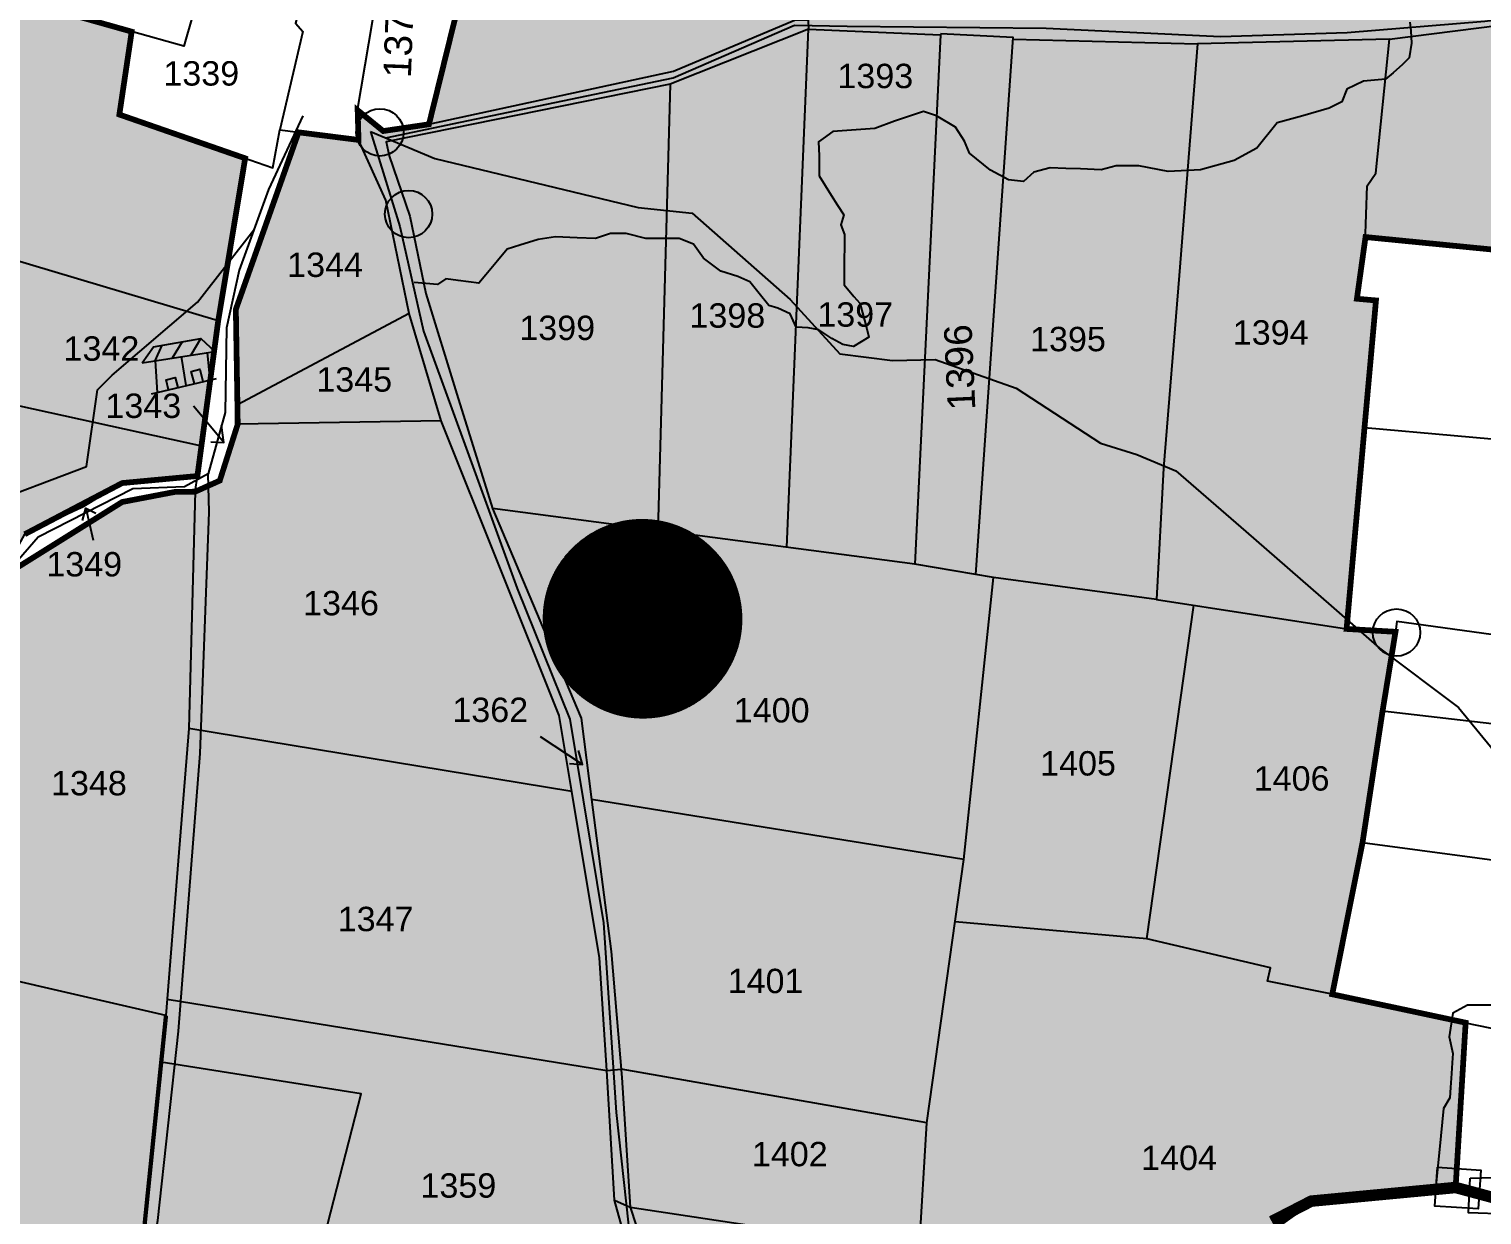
# Model space of a CAD drawing. Header units: millimetres. Extents: x 191342 to 235284, y 1600297 to 1616674.
# Drawn here: x 197762 to 198775, y 1605403 to 1606229 of the extents above; entities that cross this region are included whole.
import ezdxf
from ezdxf.enums import TextEntityAlignment as Align

# ---------------------------------------------------------------- set-up
doc = ezdxf.new("R2010")
doc.units = ezdxf.units.MM
doc.header["$LTSCALE"] = 15
doc.linetypes.add('HIDDEN2', pattern=[0.1875, 0.125, -0.0625])
for name, color, linetype in [('BOUNDRY STONES', 240, 'Continuous'), ('PLOTS', 7, 'Continuous'), ('PLOTS NO', 7, 'Continuous'), ('ROADS', 1, 'Continuous'), ('STREAMS', 4, 'Continuous'), ('text2', 7, 'Continuous'), ('VILLAGE', 7, 'Continuous'), ('VILLAGE BOUNDRY', 5, 'Continuous'), ('WUA-10', 3, 'Continuous')]:
    doc.layers.add(name, color=color, linetype=linetype)
doc.styles.get("Standard").update_dxf_attribs({"font": 'arial.ttf'})

msp = doc.modelspace()

# ---------------------------------------------------------------- hatches: boundary and pattern name
at = {"layer": 'PLOTS NO', "true_color": 0xc7c8ca}
h = msp.add_hatch(color=9, dxfattribs=at)
h.dxf.hatch_style = 1
h.paths.add_polyline_path([(197576.5, 1605380.2), (197501.2, 1605390.1), (197465.1, 1605398.2), (197370.8, 1605444.7), (197345.7, 1605502.5), (197364.1, 1605593.9), (197358.4, 1605596.2), (197322.5, 1605610.4), (197331.4, 1605641.5), (197216.2, 1605754.3), (197126.7, 1605824.2), (197156.2, 1606044.7), (197160.3, 1606081.5), (197381.5, 1606349.3), (197461.6, 1606455.7), (197525.7, 1606663.1), (197626.5, 1606880.8), (197644.8, 1606872.9), (197853.8, 1606892.5), (198049.7, 1606910.1), (198056.7, 1606796.5), (198096.8, 1606795.7), (198107.8, 1606845.5), (198178.9, 1606839.2), (198356, 1606824.9), (198636.8, 1606803.1), (198638.4, 1606790.3), (198575.7, 1606753), (198444.1, 1606672.3), (198379.2, 1606641.3), (198340.1, 1606620.4), (198280, 1606595.5), (198215.5, 1606573.9), (198191.9, 1606566), (198179.9, 1606558.8), (198131.8, 1606547.7), (198075.5, 1606528.2), (197993.6, 1606503.2), (197933.8, 1606485.6), (197896.8, 1606475.9), (197881.5, 1606468.2), (197857, 1606439.6), (197833.8, 1606393.6), (197807.8, 1606351.4), (197812.7, 1606348.7), (197804.4, 1606308.8), (197797.4, 1606237.9), (197833.9, 1606227.6), (197825.3, 1606169.8), (197913, 1606139.3), (197894.2, 1606026), (197882.5, 1605938.8), (197879.7, 1605917.8), (197827.3, 1605912.9), (197759.3, 1605877.2), (197747.1, 1605855.3), (197722.8, 1605752.4), (197673.3, 1605607.8), (197627.1, 1605492), (197591.8, 1605403.4), (197589.9, 1605400.5)])
at = {"layer": 'PLOTS NO', "true_color": 0x7aafdf}
h = msp.add_hatch(dxfattribs=at)
h.set_pattern_fill('ANSI31', color=143)
h.set_pattern_definition([(45, (0, 0), (-0.088388347648, 0.088388347648), [])])
h.paths.add_polyline_path([(197585.9, 1605376.7), (197603.5, 1605405.1), (197675.3, 1605583.8), (197736, 1605753.4), (197754.3, 1605854.1), (197827.3, 1605899.7), (197863.9, 1605906.7), (197878.2, 1605906.9), (197895.3, 1605914.6), (197907.8, 1605953.9), (197907.6, 1605967.4), (197906.5, 1606034), (197950.2, 1606157.4), (197992, 1606152.1), (197991.4, 1606172.8), (198009.2, 1606158.3), (198041.1, 1606163), (198068.6, 1606274.5), (198068.5, 1606405.8), (198073.1, 1606435.5), (198094.7, 1606439), (198107, 1606514.1), (198107.8, 1606519), (198111.7, 1606524.4), (198169.4, 1606540.1), (198230.1, 1606558.7), (198261, 1606570.5), (198346.7, 1606605.7), (198485.7, 1606674.5), (198647.1, 1606774.3), (198673.8, 1606801), (198698, 1606798.7), (198706.8, 1606740.7), (198715.6, 1606682.6), (198727.5, 1606635.9), (198753.3, 1606597.8), (198897, 1606584.1), (198900.2, 1606584.1), (198902.8, 1606591.6), (198917.7, 1606601.4), (198949.6, 1606617.5), (198954.5, 1606630.1), (198991.9, 1606661.4), (199016.2, 1606674.5), (199040.3, 1606671.4), (199064.3, 1606657.9), (199109.5, 1606654.2), (199127.3, 1606648.5), (199131.1, 1606639.5), (199139.4, 1606633), (199162.7, 1606633.1), (199185.3, 1606630.8), (199205, 1606621.8), (199221, 1606623.4), (199231.7, 1606616), (199244.8, 1606612.8), (199273.4, 1606614.6), (199309.7, 1606614.2), (199326.1, 1606621.8), (199352.6, 1606620.5), (199376.3, 1606605), (199410.6, 1606599.5), (199424.7, 1606595.3), (199413.8, 1606545.9), (199408.6, 1606504), (199390.9, 1606431.8), (199381.9, 1606431.9), (199367.7, 1606405.6), (199364.3, 1606397.4), (199346.3, 1606384.2), (199330.5, 1606368.7), (199318.4, 1606356.4), (199291.5, 1606347.5), (199279.6, 1606336.5), (199256.5, 1606328.5), (199242.7, 1606330.1), (199231.9, 1606329.7), (199212.6, 1606341), (199187.5, 1606339.5), (199157.9, 1606438.7), (199100.1, 1606447.5), (198983.5, 1606468.8), (198962.5, 1606471.2), (198864.7, 1606478.7), (198855.6, 1606469.4), (198882.3, 1606367), (198920.4, 1606260.3), (198919.9, 1606256.2), (198924.9, 1606249.8), (199002.7, 1606050.8), (198925.4, 1606061.5), (198829.8, 1606070), (198809.6, 1606073), (198693.9, 1606084.4), (198687.9, 1606041.4), (198701.2, 1606040.2), (198693.2, 1605951.5), (198680.7, 1605811.2), (198714.8, 1605809.2), (198705.8, 1605754), (198691.8, 1605662.1), (198670.7, 1605556.5), (198763.7, 1605536.7), (198756.7, 1605421.8), (198656.1, 1605412.3), (198611.7, 1605380.8), (198574.4, 1605375.1), (198513.1, 1605322.5), (198371.9, 1605207.6), (198259.8, 1605124.1), (198239.4, 1605113.9), (198211.5, 1605211.8), (198070.2, 1605239.5), (198009.9, 1605249.5), (197828, 1605287), (197834.7, 1605315.1), (197739, 1605330.3)])
at = {"layer": 'text2'}
h = msp.add_hatch(dxfattribs=at)
h.set_pattern_fill('ANSI31', color=5)
h.set_pattern_definition([(45, (7326.66485, -6860.16675), (-0.088388347648, 0.088388347648), [])])
edge = h.paths.add_edge_path()
edge.add_arc((198190.1, 1605818.4), 69.1, 0, 360)
h.paths.add_polyline_path([(198111.4, 1605787.4), (198268.8, 1605787.4), (198268.8, 1605849.5), (198111.4, 1605849.5)], flags=9)

# ---------------------------------------------------------------- linework, layer by layer
at = {"layer": 'BOUNDRY STONES', "color": 1}
for points in [[(198744.1, 1605436), (198774.3, 1605434), (198772.5, 1605406.9), (198742.3, 1605408.9)], [(198766.8, 1605428.2), (198791.5, 1605428.9), (198792.3, 1605403.2), (198765.8, 1605404.2)]]:
    msp.add_lwpolyline(points, close=True, dxfattribs=at)
for centre in [(198006.9, 1606157.4), (198026.9, 1606100.4), (198715.5, 1605808.7)]:
    msp.add_circle(centre, 16.5, dxfattribs=at)
at = {"layer": 'PLOTS'}
for points in [[(197882.7, 1606261.5), (197950.6, 1606243.1), (197948, 1606233.5), (197953.1, 1606227.8), (197937.2, 1606159.1), (197992, 1606152.1), (197991.4, 1606172.8), (198004.6, 1606251.3), (198027, 1606286), (198068.6, 1606274.5), (198068.5, 1606405.8), (197970.2, 1606421), (198021.6, 1606373.2), (198027, 1606286)], [(197912.4, 1606405.8), (197856.6, 1606332.5), (197854.2, 1606262.5), (197882.7, 1606261.5), (197870.3, 1606217.4), (197797.4, 1606237.9), (197804.4, 1606308.8), (197812.7, 1606348.7), (197856.6, 1606332.5)], [(198068.6, 1606274.5), (198041.1, 1606163), (198009.2, 1606158.3), (197991.4, 1606172.8)], [(198710.7, 1606222.3), (198924.9, 1606249.8), (198975, 1606120.6), (199002.7, 1606050.8), (198925.4, 1606061.5), (198693.9, 1606084.4)], [(198041.1, 1606163), (198211.5, 1606200), (198296, 1606235.5), (198305.5, 1606235.8), (198305.7, 1606229.3), (198209.2, 1606191), (198011.3, 1606150.8), (198013.3, 1606141.1), (198027.7, 1606099), (198038.9, 1606045.1), (198060.6, 1605974.8), (198085.3, 1605895.1), (198125.3, 1605800.5), (198147.1, 1605749), (198154.3, 1605692.4), (198168, 1605586.4), (198175.5, 1605498.4), (198181.3, 1605408.1), (198206, 1605332.9), (198208, 1605238.5), (198212.1, 1605206.9), (198246.6, 1605099.3)], [(197833.9, 1606227.6), (197825.3, 1606169.8), (197932.2, 1606132.6), (197937.2, 1606159.1)], [(198290.6, 1605868.1), (198305.7, 1606229.3), (198397.6, 1606225.4), (198379.7, 1605856.3)], [(198422.3, 1605849.1), (198448.3, 1606223.5), (198397.7, 1606226)], [(198448.3, 1606222.4), (198576.9, 1606219.1), (198563.9, 1606057.6), (198553.1, 1605923.3), (198548.2, 1605831.8), (198434.6, 1605847)], [(198548.2, 1605831.8), (198680.7, 1605811.2), (198701.2, 1606040.2), (198687.9, 1606041.4), (198693.7, 1606080.2), (198695.1, 1606120.2), (198701.2, 1606128.9), (198710.7, 1606222.3), (198576.9, 1606219.1)], [(198209.2, 1606191), (198200.6, 1605879.9)], [(197950.2, 1606157.4), (197906.5, 1606034), (197907.6, 1605967.4), (197907.8, 1605953.9), (197895.3, 1605914.6), (197878.2, 1605906.9), (197879.7, 1605917.8), (197894.2, 1606026), (197913, 1606139.3)], [(198027.2, 1606031.2), (198011, 1606110.2), (197992, 1606152.1)], [(197894.2, 1606026), (197747.1, 1606070), (197722.7, 1605974), (197882.5, 1605938.8)], [(199002.7, 1606050.8), (199045.6, 1605914.8), (198880.7, 1605934.7), (198693.2, 1605951.5)], [(198049.7, 1605956.2), (198027.2, 1606031.2), (197907.6, 1605967.4)], [(198140.7, 1605697.9), (198131.9, 1605750.8), (198049.7, 1605956.2), (197907.8, 1605953.9)], [(197879.7, 1605917.8), (197827.3, 1605912.9), (197799.2, 1605895.8), (197759.3, 1605877.2), (197747.1, 1605855.3), (197723, 1605752.7), (197673.3, 1605607.8), (197627.1, 1605492), (197591.8, 1605403.4), (197526.1, 1605301.3), (197509.2, 1605290.9), (197442.3, 1605158.9), (197394.3, 1605056), (197400.9, 1605036.2), (197371.7, 1604926.8), (197367.1, 1604928), (197324.1, 1605004.8), (197233.9, 1605020.6), (197270.5, 1605118.2), (197194.1, 1605142.5), (197217.3, 1605197.1), (197055.3, 1605238.9)], [(199045.6, 1605914.8), (199070.7, 1605848.5), (199113.5, 1605761.4), (198889.3, 1605792.5), (198715.8, 1605816.5), (198714.8, 1605809.2), (198680.7, 1605811.2)], [(197376.5, 1604913.8), (197402.3, 1604971.4), (197414.6, 1605036.9), (197404.1, 1605051.1), (197457.1, 1605158.5), (197495.9, 1605237.1), (197519.1, 1605284.1), (197529, 1605284.4), (197585.9, 1605376.7), (197603.5, 1605405.1), (197646.6, 1605509.4), (197689.3, 1605620), (197723.5, 1605717.6), (197736, 1605753.4), (197754.3, 1605854.1), (197758.9, 1605858.4), (197827.3, 1605899.7), (197863.9, 1605906.7), (197878.2, 1605906.9)], [(197878.2, 1605906.9), (197873.8, 1605741.7), (197866.4, 1605649.6), (197857.8, 1605541.6), (197675.3, 1605583.8)], [(198413.9, 1605650.5), (198434.6, 1605847), (198379.7, 1605856.3), (198085.3, 1605895.1)], [(198541.5, 1605595.1), (198574.2, 1605827.8)], [(198714.8, 1605809.2), (198705.8, 1605754), (199024.5, 1605717.1), (199141.2, 1605703.6), (199113.5, 1605761.4)], [(199141.2, 1605703.6), (199200.8, 1605593.9), (198691.8, 1605662.1), (198705.8, 1605754)], [(197858.7, 1605553), (198165, 1605503.4), (198160, 1605581.9), (198140.7, 1605697.9), (197873.8, 1605741.7)], [(198388.2, 1605466.8), (198413.9, 1605650.5), (198154.3, 1605692.4)], [(198691.8, 1605662.1), (198670.7, 1605556.5), (198625.5, 1605565.6), (198627.7, 1605574.9), (198541.5, 1605595.1), (198407.9, 1605607)], [(198670.7, 1605556.5), (198763.7, 1605536.7), (198756.7, 1605421.8)], [(198763.7, 1605536.7), (198924.4, 1605503.5), (199143.5, 1605447), (199114.4, 1605319.3)], [(198009.9, 1605249.5), (198070.2, 1605239.5), (198096.3, 1605347.3), (197964, 1605371.4), (197993.8, 1605487), (197854.5, 1605509.1)], [(198165, 1605503.4), (198175, 1605504.2)], [(198239.4, 1605091), (198201.3, 1605214.2), (198197.9, 1605255.8), (198191, 1605338.4), (198170.4, 1605412.9), (198165, 1605503.4)], [(198382.8, 1605377.6), (198388.2, 1605466.8), (198175, 1605504.2)], [(198170.4, 1605412.9), (198181.3, 1605408.1), (198382.8, 1605377.6), (198371.6, 1605179.7)]]:
    msp.add_lwpolyline(points, dxfattribs=at)
at = {"layer": 'PLOTS', "const_width": 3}
msp.add_lwpolyline([(197857.8, 1605541.6), (197844.6, 1605412.7), (197834.7, 1605315.1), (197739, 1605330.3), (197585.9, 1605376.7)], dxfattribs=at)
at = {"layer": 'PLOTS NO'}
for points in [[(197898.1, 1605941.1), (197876.9, 1605966.6)], [(197889, 1605941.7), (197898.1, 1605941.1), (197896.5, 1605953)], [(197799.6, 1605886.9), (197801.9, 1605895.3), (197808.8, 1605891.8)], [(197801.9, 1605895.3), (197807.1, 1605873)], [(198148.2, 1605716.8), (198118.8, 1605736)], [(198139.1, 1605717.3), (198148.2, 1605716.8), (198145.4, 1605726.4)]]:
    msp.add_lwpolyline(points, dxfattribs=at)
at = {"layer": 'ROADS', "color": 1}
for points in [[(198011, 1606153.6), (198063, 1606164.4), (198211.4, 1606195.4), (198295.8, 1606232.2), (198332.7, 1606231.5), (198471.4, 1606230), (198592.9, 1606224.3), (198681.2, 1606227.1), (198777, 1606234.9), (198929.5, 1606253.5), (198963.1, 1606257.6), (199013.3, 1606263.6), (199175.3, 1606284)], [(197953.3, 1606168.8), (197929.3, 1606117.6), (197908.7, 1606061.4), (197899.9, 1606021.1), (197899, 1605962.1), (197887.3, 1605919.4), (197870.6, 1605910.2), (197834.6, 1605908.8), (197768.6, 1605875.2), (197752, 1605856), (197734.8, 1605773.4), (197723.8, 1605734.9), (197690.3, 1605641.2), (197656.3, 1605552), (197623.3, 1605465.6), (197593, 1605395)], [(198000.3, 1606158), (198020.8, 1606091.8), (198037.3, 1606018.7), (198066, 1605939.8), (198102.6, 1605839.4), (198139.2, 1605748.2), (198162.8, 1605606.4), (198171.6, 1605474.1), (198180.3, 1605395.6), (198197.9, 1605334.9), (198204.2, 1605230), (198222.2, 1605165), (198243.5, 1605095.7)], [(198000.3, 1606158), (198045.3, 1606139.2), (198187, 1606105), (198224.6, 1606101), (198292.8, 1606040.9), (198327.4, 1606003.1), (198364.2, 1605998.4), (198393.9, 1605999), (198450.4, 1605979.1), (198509.1, 1605940.6), (198534.4, 1605932.9), (198561.8, 1605921.4), (198610.4, 1605879.1), (198670, 1605827.2), (198703.7, 1605797.9), (198758.7, 1605756.4), (198833, 1605665.9)], [(196788, 1605201.7), (196886.8, 1605283.8), (196911.8, 1605304.5), (196952.3, 1605320.2), (197057.8, 1605323.9), (197087, 1605323), (197129.9, 1605451.2), (197157.6, 1605491), (197229.7, 1605518.4), (197279.7, 1605547.9), (197337, 1605588.5), (197383.8, 1605645.8), (197439.8, 1605703.9), (197586.2, 1605800.1), (197655.5, 1605879.9), (197728.5, 1605896.6), (197802.3, 1605924.4), (197810, 1605977.9), (197820.3, 1605988), (197879.7, 1606038.9), (197919, 1606089.5)], [(197680.4, 1604788.2), (197710, 1604875.1), (197751.4, 1604961.4), (197780.1, 1605042.2), (197788.2, 1605097.5), (197822.2, 1605223.9), (197852.2, 1605398.8), (197866.5, 1605530.9), (197881.6, 1605724.4), (197887.8, 1605892.5), (197887.3, 1605919.4)]]:
    msp.add_lwpolyline(points, dxfattribs=at)
at = {"layer": 'STREAMS', "color": 4}
for points in [[(198724.9, 1606234.1), (198725.4, 1606228.1), (198726, 1606219.5), (198724.3, 1606209.3), (198719.6, 1606204.6), (198713.1, 1606198.9), (198707.8, 1606194.5), (198692.5, 1606193), (198680.9, 1606187.4), (198677.4, 1606178.6), (198668.6, 1606174.2), (198650.1, 1606169), (198632.4, 1606164), (198618.2, 1606146.3), (198602.4, 1606137.7), (198579, 1606131.3), (198556.4, 1606130.1), (198535.9, 1606134.1), (198520.1, 1606134), (198509.6, 1606131.2), (198495.3, 1606131.9), (198485.1, 1606132.3), (198474, 1606132.7), (198462.7, 1606129.6), (198455.5, 1606123.1), (198445.1, 1606124.4), (198432.6, 1606131.1), (198417.8, 1606142.9), (198414.3, 1606151.3), (198408.2, 1606161), (198394.9, 1606168.9), (198385.8, 1606171.9), (198365.7, 1606165.3), (198351.9, 1606160.1), (198322.7, 1606157.9), (198315.9, 1606153.1), (198312.7, 1606150.8), (198313.1, 1606141), (198313, 1606127), (198321.5, 1606113.6), (198325.9, 1606106.6), (198330.2, 1606099.8), (198328.3, 1606092.9), (198330.8, 1606086.1), (198330.5, 1606060.2), (198330.4, 1606051), (198337.3, 1606043), (198341.4, 1606038.2), (198343.9, 1606028.9), (198346.2, 1606020.4), (198347.8, 1606014.6), (198337, 1606008), (198329.5, 1606009.4), (198321.9, 1606013.7), (198312.9, 1606019.8), (198305.4, 1606021.2), (198297, 1606021.5), (198292.8, 1606030.8), (198284.3, 1606034.9), (198278, 1606036.7), (198271.2, 1606045.1), (198264.8, 1606053.1), (198256.5, 1606056.9), (198244.5, 1606060.6), (198232.5, 1606069.6), (198225.5, 1606079.4), (198215.5, 1606083.3), (198192.3, 1606083.4), (198178.5, 1606086.9), (198167.6, 1606086.8), (198157.2, 1606083.4), (198144.3, 1606083.9), (198129.4, 1606084.6), (198117.3, 1606082.8), (198104.4, 1606078.7), (198095.6, 1606075.9), (198088.8, 1606067.8), (198080.7, 1606058.1), (198075.8, 1606052.3), (198061.5, 1606054.1), (198052.9, 1606055.2), (198047, 1606051.3), (198030.8, 1606052.6)], [(198784.8, 1605548.9), (198764.9, 1605549), (198754.7, 1605543.3), (198752.1, 1605526.8), (198754.7, 1605515.3), (198754.2, 1605508.6), (198753.8, 1605501.3), (198753.1, 1605491.5), (198752.6, 1605484.2), (198748.2, 1605476.9), (198746.3, 1605457.8), (198742.6, 1605420.4)]]:
    msp.add_lwpolyline(points, dxfattribs=at)
at = {"layer": 'VILLAGE', "color": 5}
for points in [[(197841.1, 1605996.8), (197849.1, 1606007.9), (197882.2, 1606013.7), (197891.8, 1606004.7)], [(197875.4, 1606002.2), (197882.2, 1606013.7)], [(197841.1, 1605996.8), (197891.8, 1606004.7)], [(197850.3, 1605998.2), (197855.2, 1606009)], [(197862.4, 1606000.1), (197869.2, 1606011.5)], [(197886.5, 1606003.9), (197888.3, 1605984.8)], [(197850.3, 1605998.2), (197851.6, 1605976.1)], [(197868.3, 1606001.1), (197871.7, 1605980.9)], [(197877.6, 1605982.3), (197875.3, 1605990.6), (197881.3, 1605992.2), (197883.4, 1605983.6)], [(197847.8, 1605975.2), (197893.1, 1605985.9)], [(197859.5, 1605978), (197857.9, 1605984.9), (197864.3, 1605986.5), (197866, 1605979.5)]]:
    msp.add_lwpolyline(points, dxfattribs=at)
at = {"layer": 'VILLAGE BOUNDRY', "linetype": 'HIDDEN2', "ltscale": 20}
msp.add_lwpolyline([(198931.9, 1605374.6, 8, 8, 0), (198756.7, 1605421.8, 8, 8, 0), (198656.1, 1605412.3, 8, 8, 0), (198628.5, 1605398.1, 8, 8, 0)], format="xyseb", dxfattribs=at)
at = {"layer": 'WUA-10', "color": 15, "const_width": 4}
for points in [[(197754.3, 1605854.1), (197827.3, 1605899.7), (197863.9, 1605906.7), (197878.2, 1605906.9), (197895.3, 1605914.6), (197907.8, 1605953.9), (197907.6, 1605967.4), (197906.5, 1606034), (197950.2, 1606157.4), (197992, 1606152.1), (197991.4, 1606172.8), (198009.2, 1606158.3), (198041.1, 1606163), (198068.6, 1606274.5)], [(197797.4, 1606237.9), (197833.9, 1606227.6), (197825.3, 1606169.8), (197913, 1606139.3), (197894.2, 1606026), (197882.5, 1605938.8), (197879.7, 1605917.8), (197827.3, 1605912.9), (197759.3, 1605877.2)], [(198809.6, 1606073), (198693.9, 1606084.4), (198687.9, 1606041.4), (198701.2, 1606040.2), (198693.2, 1605951.5), (198680.7, 1605811.2), (198714.8, 1605809.2), (198705.8, 1605754), (198691.8, 1605662.1), (198670.7, 1605556.5), (198763.7, 1605536.7), (198756.7, 1605421.8), (198656.1, 1605412.3), (198611.7, 1605380.8)]]:
    msp.add_lwpolyline(points, dxfattribs=at)

# ---------------------------------------------------------------- texts
at = {"layer": 'PLOTS NO'}
for s, rotation, p in [('1373', 87.83, (198028.5, 1606195.1)), ('1396', 92.6396, (198422, 1605964))]:
    msp.add_text(s, height=19.32, rotation=rotation, dxfattribs=at).set_placement(p)
for s, p in [('1339', (197856, 1606190)), ('1393', (198325.8, 1606188.2)), ('1344', (197942.3, 1606056.6)), ('1398', (198222.7, 1606021.2)), ('1397', (198311.8, 1606021.9)), ('1399', (198104.1, 1606012.6)), ('1395', (198460.1, 1606004.8)), ('1394', (198601.4, 1606009.4)), ('1342', (197786.4, 1605998.2)), ('1345', (197962.6, 1605976.6)), ('1343', (197815.6, 1605958.3)), ('1349', (197774.4, 1605847.8)), ('1346', (197953.4, 1605820.7)), ('1362', (198057.4, 1605746.3)), ('1400', (198253.6, 1605746)), ('1405', (198467.1, 1605709)), ('1348', (197777.7, 1605695.2)), ('1406', (198616, 1605698.5)), ('1347', (197977.5, 1605600.5)), ('1401', (198249.3, 1605557.3)), ('1402', (198266.2, 1605436.6)), ('1404', (198537.5, 1605434)), ('1359', (198035.2, 1605414.7))]:
    msp.add_text(s, height=17, dxfattribs=at).set_placement(p)
at = {"layer": 'PLOTS NO', "color": 1}
msp.add_text('TC7', height=40, dxfattribs=at).set_placement((198190.1, 1605818.4), align=Align.MIDDLE_CENTER)

doc.saveas('drawing.dxf')
